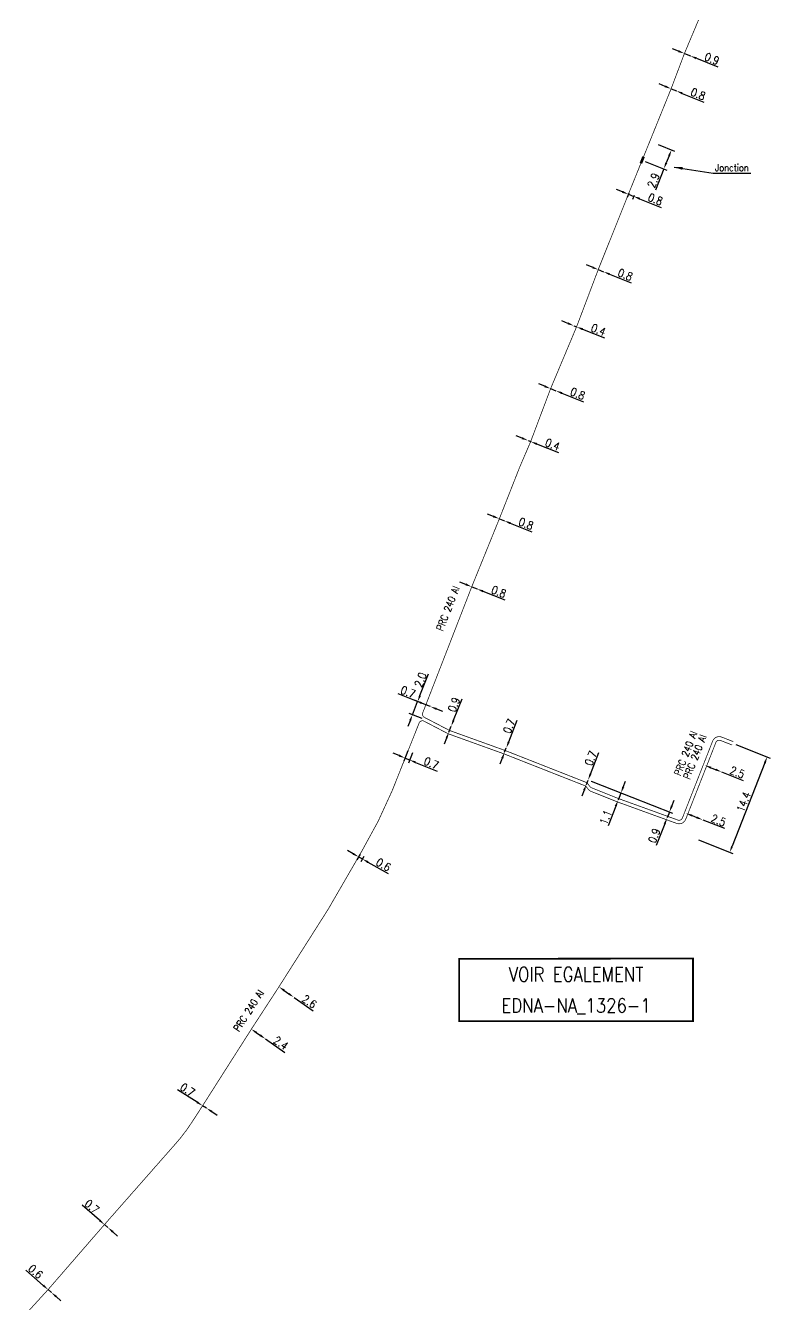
# Model space of a CAD drawing. Header units: millimetres. Extents: x 184004 to 185003, y 127000 to 127739.
# Drawn here: x 184818.9 to 184923.5, y 126999.9 to 127180.5 of the extents above; entities that cross this region are included whole.
import ezdxf
from ezdxf.enums import TextEntityAlignment as Align

# ---------------------------------------------------------------- set-up
doc = ezdxf.new("R2010")
doc.units = ezdxf.units.MM
doc.header["$PDMODE"] = 34
doc.layers.get('0').update_dxf_attribs({"linetype": 'CONTINUOUS'})
doc.layers.get('Defpoints').update_dxf_attribs({"linetype": 'CONTINUOUS'})
for name, color, linetype in [('M_120', 5, 'M_ST_13'), ('M_300', 7, 'CONTINUOUS'), ('M_930', 7, 'CONTINUOUS')]:
    doc.layers.add(name, color=color, linetype=linetype)
doc.styles.get("Standard").update_dxf_attribs({"font": 'romans.shx', "width": 0.85})
doc.linetypes.add('M_ST_13', pattern='A,5,-0.3,["oo",Standard,S=1.5,R=0,X=0,Y=-0.5],-3', length=8.3)
doc.dimstyles.get("Standard").update_dxf_attribs({"dimtxt": 1.5, "dimasz": 1.2, "dimexe": 0.625, "dimexo": 0.625, "dimgap": 0.25, "dimtad": 1, "dimdec": 1, "dimzin": 0, "dimdsep": 46, "dimtxsty": 'Standard', "dimcen": -0.5, "dimadec": 0, "dimazin": 0, "dimtfac": 1, "dimtdec": 1, "dimtmove": 0, "dimatfit": 3, "dimfxl": 1, "dimtolj": 1, "dimtzin": 0, "dimarcsym": 0})

# ---------------------------------------------------------------- blocks, each defined once
blk = doc.blocks.new('*D17')
at = {"layer": 'Defpoints', "color": 0, "linetype": 'Continuous', "transparency": 16777216}
for p in [(184822.07, 127002.86), (184822.53, 127002.46), (184822.53, 127002.46)]:
    blk.add_point(p, dxfattribs=at)
at = {"layer": 'M_120', "color": 0, "linetype": 'Continuous', "lineweight": -2, "transparency": 16777216}
for p, q in [((184821.4, 127003.45), (184818.93, 127005.6)), ((184822.53, 127002.46), (184822.07, 127002.86)), ((184823.21, 127001.87), (184823.88, 127001.28))]:
    blk.add_line(p, q, dxfattribs=at)
at = {"layer": 'M_120', "color": 0, "linetype": 'Continuous', "transparency": 16777216}
for points in [[(184821.5, 127003.56), (184821.3, 127003.33), (184822.07, 127002.86)], [(184823.3, 127001.98), (184823.11, 127001.76), (184822.53, 127002.46)]]:
    blk.add_solid(points, dxfattribs=at)
at = {"layer": 'M_120', "color": 0, "linetype": 'Continuous', "transparency": 16777216, "insert": (184820.31, 127005.39), "char_height": 1.125, "attachment_point": 5, "rotation": 318.9128}
blk.add_mtext('\\A1;0.6', dxfattribs=at)
blk = doc.blocks.new('*D18')
at = {"layer": 'Defpoints', "color": 0, "linetype": 'Continuous', "transparency": 16777216}
for p in [(184829.99, 127012), (184830.48, 127011.58), (184830.48, 127011.58)]:
    blk.add_point(p, dxfattribs=at)
at = {"layer": 'M_120', "color": 0, "linetype": 'Continuous', "lineweight": -2, "transparency": 16777216}
for p, q in [((184829.31, 127012.6), (184826.84, 127014.75)), ((184830.48, 127011.58), (184829.99, 127012)), ((184831.15, 127010.99), (184831.83, 127010.39))]:
    blk.add_line(p, q, dxfattribs=at)
at = {"layer": 'M_120', "color": 0, "linetype": 'Continuous', "transparency": 16777216}
for points in [[(184829.41, 127012.71), (184829.21, 127012.48), (184829.99, 127012)], [(184831.25, 127011.1), (184831.06, 127010.87), (184830.48, 127011.58)]]:
    blk.add_solid(points, dxfattribs=at)
at = {"layer": 'M_120', "color": 0, "linetype": 'Continuous', "transparency": 16777216, "insert": (184828.23, 127014.53), "char_height": 1.125, "attachment_point": 5, "rotation": 318.9128}
blk.add_mtext('\\A1;0.7', dxfattribs=at)
blk = doc.blocks.new('*D19')
at = {"layer": 'Defpoints', "color": 0, "linetype": 'Continuous', "transparency": 16777216}
for p in [(184843.78, 127028.71), (184844.32, 127028.36), (184844.32, 127028.36)]:
    blk.add_point(p, dxfattribs=at)
at = {"layer": 'M_120', "color": 0, "linetype": 'Continuous', "lineweight": -2, "transparency": 16777216}
for p, q in [((184843.02, 127029.19), (184840.25, 127030.96)), ((184844.32, 127028.36), (184843.78, 127028.71)), ((184845.08, 127027.88), (184845.84, 127027.39))]:
    blk.add_line(p, q, dxfattribs=at)
at = {"layer": 'M_120', "color": 0, "linetype": 'Continuous', "transparency": 16777216}
for points in [[(184843.1, 127029.32), (184842.94, 127029.07), (184843.78, 127028.71)], [(184845.16, 127028), (184845, 127027.75), (184844.32, 127028.36)]]:
    blk.add_solid(points, dxfattribs=at)
at = {"layer": 'M_120', "color": 0, "linetype": 'Continuous', "transparency": 16777216, "insert": (184841.66, 127030.95), "char_height": 1.125, "attachment_point": 5, "rotation": 327.4305}
blk.add_mtext('\\A1;0.7', dxfattribs=at)
blk = doc.blocks.new('*D20')
at = {"layer": 'Defpoints', "color": 0, "linetype": 'Continuous', "transparency": 16777216}
for p in [(184850.63, 127039.47), (184852.61, 127038.1), (184852.61, 127038.1)]:
    blk.add_point(p, dxfattribs=at)
at = {"layer": 'M_120', "color": 0, "linetype": 'Continuous', "lineweight": -2, "transparency": 16777216}
for p, q in [((184851.37, 127038.96), (184851.87, 127038.62)), ((184852.61, 127038.1), (184855.34, 127036.21))]:
    blk.add_line(p, q, dxfattribs=at)
at = {"layer": 'M_120', "color": 0, "linetype": 'Continuous', "transparency": 16777216}
for points in [[(184851.46, 127039.08), (184851.29, 127038.83), (184850.63, 127039.47)], [(184851.95, 127038.74), (184851.78, 127038.49), (184852.61, 127038.1)]]:
    blk.add_solid(points, dxfattribs=at)
at = {"layer": 'M_120', "color": 0, "linetype": 'Continuous', "transparency": 16777216, "insert": (184854.77, 127037.52), "char_height": 1.125, "attachment_point": 5, "rotation": 325.3561}
blk.add_mtext('\\A1;2.4', dxfattribs=at)
blk = doc.blocks.new('*D21')
at = {"layer": 'Defpoints', "color": 0, "linetype": 'Continuous', "transparency": 16777216}
for p in [(184854.5, 127045.42), (184856.63, 127043.93), (184856.63, 127043.93)]:
    blk.add_point(p, dxfattribs=at)
at = {"layer": 'M_120', "color": 0, "linetype": 'Continuous', "lineweight": -2, "transparency": 16777216}
for p, q in [((184855.24, 127044.91), (184855.9, 127044.45)), ((184856.63, 127043.93), (184859.32, 127042.06))]:
    blk.add_line(p, q, dxfattribs=at)
at = {"layer": 'M_120', "color": 0, "linetype": 'Continuous', "transparency": 16777216}
for points in [[(184855.33, 127045.03), (184855.15, 127044.78), (184854.5, 127045.42)], [(184855.98, 127044.57), (184855.81, 127044.33), (184856.63, 127043.93)]]:
    blk.add_solid(points, dxfattribs=at)
at = {"layer": 'M_120', "color": 0, "linetype": 'Continuous', "transparency": 16777216, "insert": (184858.78, 127043.35), "char_height": 1.125, "attachment_point": 5, "rotation": 325.0631}
blk.add_mtext('\\A1;2.6', dxfattribs=at)
blk = doc.blocks.new('*D22')
at = {"layer": 'Defpoints', "color": 0, "linetype": 'Continuous', "transparency": 16777216}
for p in [(184866.13, 127064.46), (184866.22, 127063.4), (184866.65, 127064.17)]:
    blk.add_point(p, dxfattribs=at)
at = {"layer": 'M_120', "color": 0, "linetype": 'Continuous', "lineweight": -2, "transparency": 16777216}
for p, q in [((184864.91, 127064.13), (184864.13, 127064.58)), ((184865.9, 127064.05), (184865.47, 127063.28)), ((184865.7, 127063.69), (184866.22, 127063.4)), ((184866.42, 127063.76), (184865.99, 127062.99)), ((184867, 127062.95), (184869.86, 127061.34))]:
    blk.add_line(p, q, dxfattribs=at)
at = {"layer": 'M_120', "color": 0, "linetype": 'Continuous', "transparency": 16777216}
for points in [[(184864.99, 127064.26), (184864.84, 127064), (184865.7, 127063.69)], [(184867.08, 127063.08), (184866.93, 127062.82), (184866.22, 127063.4)]]:
    blk.add_solid(points, dxfattribs=at)
at = {"layer": 'M_120', "color": 0, "linetype": 'Continuous', "transparency": 16777216, "insert": (184869.19, 127062.58), "char_height": 1.125, "attachment_point": 5, "rotation": 330.5474}
blk.add_mtext('\\A1;0.6', dxfattribs=at)
blk = doc.blocks.new('*D23')
at = {"layer": 'Defpoints', "color": 0, "linetype": 'Continuous', "transparency": 16777216}
for p in [(184872.81, 127079.02), (184873.46, 127078.75), (184872.86, 127077.31)]:
    blk.add_point(p, dxfattribs=at)
at = {"layer": 'M_120', "color": 0, "linetype": 'Continuous', "lineweight": -2, "transparency": 16777216}
for p, q in [((184871.39, 127077.92), (184870.55, 127078.27)), ((184872.63, 127078.58), (184872.04, 127077.14)), ((184872.22, 127077.58), (184872.86, 127077.31)), ((184873.28, 127078.31), (184872.69, 127076.88)), ((184873.7, 127076.97), (184876.73, 127075.71))]:
    blk.add_line(p, q, dxfattribs=at)
at = {"layer": 'M_120', "color": 0, "linetype": 'Continuous', "transparency": 16777216}
for points in [[(184871.44, 127078.06), (184871.33, 127077.78), (184872.22, 127077.58)], [(184873.75, 127077.11), (184873.64, 127076.83), (184872.86, 127077.31)]]:
    blk.add_solid(points, dxfattribs=at)
at = {"layer": 'M_120', "color": 0, "linetype": 'Continuous', "transparency": 16777216, "insert": (184875.91, 127076.86), "char_height": 1.125, "attachment_point": 5, "rotation": 337.5393}
blk.add_mtext('\\A1;0.7', dxfattribs=at)
blk = doc.blocks.new('*D24')
at = {"layer": 'Defpoints', "color": 0, "linetype": 'Continuous', "transparency": 16777216}
for p in [(184875.15, 127085.07), (184875.8, 127084.81), (184875.8, 127084.81)]:
    blk.add_point(p, dxfattribs=at)
at = {"layer": 'M_120', "color": 0, "linetype": 'Continuous', "lineweight": -2, "transparency": 16777216}
for p, q in [((184874.31, 127085.4), (184871.26, 127086.6)), ((184875.8, 127084.81), (184875.15, 127085.07)), ((184876.63, 127084.48), (184877.47, 127084.15))]:
    blk.add_line(p, q, dxfattribs=at)
at = {"layer": 'M_120', "color": 0, "linetype": 'Continuous', "transparency": 16777216}
for points in [[(184874.36, 127085.54), (184874.25, 127085.26), (184875.15, 127085.07)], [(184876.69, 127084.62), (184876.58, 127084.34), (184875.8, 127084.81)]]:
    blk.add_solid(points, dxfattribs=at)
at = {"layer": 'M_120', "color": 0, "linetype": 'Continuous', "transparency": 16777216, "insert": (184872.64, 127086.86), "char_height": 1.125, "attachment_point": 5, "rotation": 338.4419}
blk.add_mtext('\\A1;0.7', dxfattribs=at)
blk = doc.blocks.new('*D25')
at = {"layer": 'Defpoints', "color": 0, "linetype": 'Continuous', "transparency": 16777216}
for p in [(184873.99, 127085.52), (184875.8, 127084.81), (184875.06, 127082.95)]:
    blk.add_point(p, dxfattribs=at)
at = {"layer": 'M_120', "color": 0, "linetype": 'Continuous', "lineweight": -2, "transparency": 16777216}
for p, q in [((184874.32, 127086.36), (184875.53, 127089.41)), ((184873.26, 127083.66), (184873.99, 127085.52)), ((184875.36, 127084.98), (184873.56, 127085.69)), ((184872.93, 127082.82), (184872.6, 127081.99)), ((184874.63, 127083.12), (184872.82, 127083.83))]:
    blk.add_line(p, q, dxfattribs=at)
at = {"layer": 'M_120', "color": 0, "linetype": 'Continuous', "transparency": 16777216}
for points in [[(184874.18, 127086.41), (184874.46, 127086.3), (184873.99, 127085.52)], [(184872.79, 127082.88), (184873.07, 127082.77), (184873.26, 127083.66)]]:
    blk.add_solid(points, dxfattribs=at)
at = {"layer": 'M_120', "color": 0, "linetype": 'Continuous', "transparency": 16777216, "insert": (184874.39, 127088.58), "char_height": 1.125, "attachment_point": 5, "rotation": 68.4419}
blk.add_mtext('\\A1;2.0', dxfattribs=at)
blk = doc.blocks.new('*D26')
at = {"layer": 'Defpoints', "color": 0, "linetype": 'Continuous', "transparency": 16777216}
for p in [(184878.38, 127081.22), (184878.71, 127082.06), (184878.71, 127082.06)]:
    blk.add_point(p, dxfattribs=at)
at = {"layer": 'M_120', "color": 0, "linetype": 'Continuous', "lineweight": -2, "transparency": 16777216}
for p, q in [((184879.04, 127082.89), (184880.23, 127085.9)), ((184878.38, 127081.22), (184878.71, 127082.06)), ((184878.05, 127080.38), (184877.72, 127079.55))]:
    blk.add_line(p, q, dxfattribs=at)
at = {"layer": 'M_120', "color": 0, "linetype": 'Continuous', "transparency": 16777216}
for points in [[(184878.9, 127082.95), (184879.18, 127082.84), (184878.71, 127082.06)], [(184877.91, 127080.44), (184878.19, 127080.33), (184878.38, 127081.22)]]:
    blk.add_solid(points, dxfattribs=at)
at = {"layer": 'M_120', "color": 0, "linetype": 'Continuous', "transparency": 16777216, "insert": (184879.1, 127085.09), "char_height": 1.125, "attachment_point": 5, "rotation": 68.4419}
blk.add_mtext('\\A1;0.9', dxfattribs=at)
blk = doc.blocks.new('*D27')
at = {"layer": 'Defpoints', "color": 0, "linetype": 'Continuous', "transparency": 16777216}
for p in [(184886.45, 127079), (184886.45, 127079), (184886.21, 127078.39)]:
    blk.add_point(p, dxfattribs=at)
at = {"layer": 'M_120', "color": 0, "linetype": 'Continuous', "lineweight": -2, "transparency": 16777216}
for p, q in [((184886.78, 127079.84), (184887.98, 127082.89)), ((184886.21, 127078.39), (184886.45, 127079)), ((184885.88, 127077.56), (184885.55, 127076.72))]:
    blk.add_line(p, q, dxfattribs=at)
at = {"layer": 'M_120', "color": 0, "linetype": 'Continuous', "transparency": 16777216}
for points in [[(184886.64, 127079.89), (184886.92, 127079.78), (184886.45, 127079)], [(184885.74, 127077.61), (184886.02, 127077.5), (184886.21, 127078.39)]]:
    blk.add_solid(points, dxfattribs=at)
at = {"layer": 'M_120', "color": 0, "linetype": 'Continuous', "transparency": 16777216, "insert": (184886.85, 127082.06), "char_height": 1.125, "attachment_point": 5, "rotation": 68.5256}
blk.add_mtext('\\A1;0.7', dxfattribs=at)
blk = doc.blocks.new('*D28')
at = {"layer": 'Defpoints', "color": 0, "linetype": 'Continuous', "transparency": 16777216}
for p in [(184911.71, 127069.81), (184914.04, 127068.89), (184914.04, 127068.89)]:
    blk.add_point(p, dxfattribs=at)
at = {"layer": 'M_120', "color": 0, "linetype": 'Continuous', "lineweight": -2, "transparency": 16777216}
for p, q in [((184912.55, 127069.48), (184913.2, 127069.22)), ((184914.04, 127068.89), (184917.09, 127067.7))]:
    blk.add_line(p, q, dxfattribs=at)
at = {"layer": 'M_120', "color": 0, "linetype": 'Continuous', "transparency": 16777216}
for points in [[(184912.61, 127069.62), (184912.5, 127069.34), (184911.71, 127069.81)], [(184913.26, 127069.36), (184913.15, 127069.08), (184914.04, 127068.89)]]:
    blk.add_solid(points, dxfattribs=at)
at = {"layer": 'M_120', "color": 0, "linetype": 'Continuous', "transparency": 16777216, "insert": (184916.26, 127068.83), "char_height": 1.125, "attachment_point": 5, "rotation": 338.5745}
blk.add_mtext('\\A1;2.5', dxfattribs=at)
blk = doc.blocks.new('*D29')
at = {"layer": 'Defpoints', "color": 0, "linetype": 'Continuous', "transparency": 16777216}
for p in [(184914.36, 127076.55), (184916.69, 127075.63), (184916.69, 127075.63)]:
    blk.add_point(p, dxfattribs=at)
at = {"layer": 'M_120', "color": 0, "linetype": 'Continuous', "lineweight": -2, "transparency": 16777216}
for p, q in [((184915.2, 127076.22), (184915.85, 127075.96)), ((184916.69, 127075.63), (184919.74, 127074.43))]:
    blk.add_line(p, q, dxfattribs=at)
at = {"layer": 'M_120', "color": 0, "linetype": 'Continuous', "transparency": 16777216}
for points in [[(184915.25, 127076.36), (184915.14, 127076.08), (184914.36, 127076.55)], [(184915.9, 127076.1), (184915.79, 127075.82), (184916.69, 127075.63)]]:
    blk.add_solid(points, dxfattribs=at)
at = {"layer": 'M_120', "color": 0, "linetype": 'Continuous', "transparency": 16777216, "insert": (184918.9, 127075.57), "char_height": 1.125, "attachment_point": 5, "rotation": 338.5745}
blk.add_mtext('\\A1;2.5', dxfattribs=at)
blk = doc.blocks.new('*D30')
at = {"layer": 'Defpoints', "color": 0, "linetype": 'Continuous', "transparency": 16777216}
for p in [(184918.26, 127079.64), (184913, 127066.24), (184917.84, 127064.34)]:
    blk.add_point(p, dxfattribs=at)
at = {"layer": 'M_120', "color": 0, "linetype": 'Continuous', "lineweight": -2, "transparency": 16777216}
for p, q in [((184918.7, 127079.47), (184923.54, 127077.57)), ((184922.77, 127076.91), (184918.17, 127065.18)), ((184913.44, 127066.07), (184918.28, 127064.17))]:
    blk.add_line(p, q, dxfattribs=at)
at = {"layer": 'M_120', "color": 0, "linetype": 'Continuous', "transparency": 16777216}
for points in [[(184922.63, 127076.96), (184922.91, 127076.85), (184923.1, 127077.75)], [(184918.03, 127065.23), (184918.31, 127065.12), (184917.84, 127064.34)]]:
    blk.add_solid(points, dxfattribs=at)
at = {"layer": 'M_120', "color": 0, "linetype": 'Continuous', "transparency": 16777216, "insert": (184919.8, 127071.4), "char_height": 1.125, "attachment_point": 5, "rotation": 68.5745}
blk.add_mtext('\\A1;14.4', dxfattribs=at)
blk = doc.blocks.new('*D31')
at = {"layer": 'Defpoints', "color": 0, "linetype": 'Continuous', "transparency": 16777216}
for p in [(184881.59, 127101.65), (184882.33, 127101.35), (184882.33, 127101.35)]:
    blk.add_point(p, dxfattribs=at)
at = {"layer": 'M_120', "color": 0, "linetype": 'Continuous', "lineweight": -2, "transparency": 16777216}
for p, q in [((184880.75, 127101.98), (184879.91, 127102.31)), ((184881.59, 127101.65), (184882.33, 127101.35)), ((184883.17, 127101.02), (184886.22, 127099.82))]:
    blk.add_line(p, q, dxfattribs=at)
at = {"layer": 'M_120', "color": 0, "linetype": 'Continuous', "transparency": 16777216}
for points in [[(184880.81, 127102.12), (184880.7, 127101.84), (184881.59, 127101.65)], [(184883.23, 127101.16), (184883.11, 127100.88), (184882.33, 127101.35)]]:
    blk.add_solid(points, dxfattribs=at)
at = {"layer": 'M_120', "color": 0, "linetype": 'Continuous', "transparency": 16777216, "insert": (184885.39, 127100.95), "char_height": 1.125, "attachment_point": 5, "rotation": 338.4419}
blk.add_mtext('\\A1;0.8', dxfattribs=at)
blk = doc.blocks.new('*D32')
at = {"layer": 'Defpoints', "color": 0, "linetype": 'Continuous', "transparency": 16777216}
for p in [(184885.47, 127111.21), (184886.17, 127110.93), (184886.17, 127110.93)]:
    blk.add_point(p, dxfattribs=at)
at = {"layer": 'M_120', "color": 0, "linetype": 'Continuous', "lineweight": -2, "transparency": 16777216}
for p, q in [((184884.64, 127111.54), (184883.8, 127111.88)), ((184885.47, 127111.21), (184886.17, 127110.93)), ((184887, 127110.59), (184890.05, 127109.37))]:
    blk.add_line(p, q, dxfattribs=at)
at = {"layer": 'M_120', "color": 0, "linetype": 'Continuous', "transparency": 16777216}
for points in [[(184884.69, 127111.68), (184884.58, 127111.4), (184885.47, 127111.21)], [(184887.06, 127110.73), (184886.95, 127110.45), (184886.17, 127110.93)]]:
    blk.add_solid(points, dxfattribs=at)
at = {"layer": 'M_120', "color": 0, "linetype": 'Continuous', "transparency": 16777216, "insert": (184889.22, 127110.51), "char_height": 1.125, "attachment_point": 5, "rotation": 338.1672}
blk.add_mtext('\\A1;0.8', dxfattribs=at)
blk = doc.blocks.new('*D33')
at = {"layer": 'Defpoints', "color": 0, "linetype": 'Continuous', "transparency": 16777216}
for p in [(184892.67, 127129.5), (184893.42, 127129.2), (184893.42, 127129.2)]:
    blk.add_point(p, dxfattribs=at)
at = {"layer": 'M_120', "color": 0, "linetype": 'Continuous', "lineweight": -2, "transparency": 16777216}
for p, q in [((184891.84, 127129.83), (184891, 127130.17)), ((184892.67, 127129.5), (184893.42, 127129.2)), ((184894.25, 127128.87), (184897.3, 127127.65))]:
    blk.add_line(p, q, dxfattribs=at)
at = {"layer": 'M_120', "color": 0, "linetype": 'Continuous', "transparency": 16777216}
for points in [[(184891.89, 127129.97), (184891.78, 127129.69), (184892.67, 127129.5)], [(184894.31, 127129.01), (184894.2, 127128.73), (184893.42, 127129.2)]]:
    blk.add_solid(points, dxfattribs=at)
at = {"layer": 'M_120', "color": 0, "linetype": 'Continuous', "transparency": 16777216, "insert": (184896.47, 127128.79), "char_height": 1.125, "attachment_point": 5, "rotation": 338.2056}
blk.add_mtext('\\A1;0.8', dxfattribs=at)
blk = doc.blocks.new('*D34')
at = {"layer": 'Defpoints', "color": 0, "linetype": 'Continuous', "transparency": 16777216}
for p in [(184895.94, 127138.34), (184896.32, 127138.19), (184896.32, 127138.19)]:
    blk.add_point(p, dxfattribs=at)
at = {"layer": 'M_120', "color": 0, "linetype": 'Continuous', "lineweight": -2, "transparency": 16777216}
for p, q in [((184895.11, 127138.68), (184894.27, 127139.01)), ((184895.94, 127138.34), (184896.32, 127138.19)), ((184897.15, 127137.86), (184900.24, 127136.63))]:
    blk.add_line(p, q, dxfattribs=at)
at = {"layer": 'M_120', "color": 0, "linetype": 'Continuous', "transparency": 16777216}
for points in [[(184895.16, 127138.82), (184895.05, 127138.54), (184895.94, 127138.34)], [(184897.21, 127138), (184897.1, 127137.72), (184896.32, 127138.19)]]:
    blk.add_solid(points, dxfattribs=at)
at = {"layer": 'M_120', "color": 0, "linetype": 'Continuous', "transparency": 16777216, "insert": (184899.39, 127137.77), "char_height": 1.125, "attachment_point": 5, "rotation": 338.2056}
blk.add_mtext('\\A1;0.4', dxfattribs=at)
blk = doc.blocks.new('*D35')
at = {"layer": 'Defpoints', "color": 0, "linetype": 'Continuous', "transparency": 16777216}
for p in [(184899.36, 127146.23), (184900.11, 127145.93), (184900.11, 127145.93)]:
    blk.add_point(p, dxfattribs=at)
at = {"layer": 'M_120', "color": 0, "linetype": 'Continuous', "lineweight": -2, "transparency": 16777216}
for p, q in [((184898.53, 127146.56), (184897.69, 127146.89)), ((184899.36, 127146.23), (184900.11, 127145.93)), ((184900.94, 127145.59), (184903.99, 127144.38))]:
    blk.add_line(p, q, dxfattribs=at)
at = {"layer": 'M_120', "color": 0, "linetype": 'Continuous', "transparency": 16777216}
for points in [[(184898.58, 127146.7), (184898.47, 127146.42), (184899.36, 127146.23)], [(184901, 127145.73), (184900.89, 127145.46), (184900.11, 127145.93)]]:
    blk.add_solid(points, dxfattribs=at)
at = {"layer": 'M_120', "color": 0, "linetype": 'Continuous', "transparency": 16777216, "insert": (184903.16, 127145.52), "char_height": 1.125, "attachment_point": 5, "rotation": 338.2149}
blk.add_mtext('\\A1;0.8', dxfattribs=at)
blk = doc.blocks.new('*D36')
at = {"layer": 'Defpoints', "color": 0, "linetype": 'Continuous', "transparency": 16777216}
for p in [(184903.83, 127157.4), (184904.34, 127156.53), (184904.57, 127157.11)]:
    blk.add_point(p, dxfattribs=at)
at = {"layer": 'M_120', "color": 0, "linetype": 'Continuous', "lineweight": -2, "transparency": 16777216}
for p, q in [((184902.77, 127157.16), (184901.93, 127157.5)), ((184903.66, 127156.97), (184903.43, 127156.39)), ((184903.6, 127156.83), (184904.34, 127156.53)), ((184904.4, 127156.67), (184904.17, 127156.1)), ((184905.18, 127156.2), (184908.22, 127154.98))]:
    blk.add_line(p, q, dxfattribs=at)
at = {"layer": 'M_120', "color": 0, "linetype": 'Continuous', "transparency": 16777216}
for points in [[(184902.82, 127157.3), (184902.71, 127157.02), (184903.6, 127156.83)], [(184905.24, 127156.34), (184905.12, 127156.06), (184904.34, 127156.53)]]:
    blk.add_solid(points, dxfattribs=at)
at = {"layer": 'M_120', "color": 0, "linetype": 'Continuous', "transparency": 16777216, "insert": (184907.4, 127156.12), "char_height": 1.125, "attachment_point": 5, "rotation": 338.2149}
blk.add_mtext('\\A1;0.8', dxfattribs=at)
blk = doc.blocks.new('*D37')
at = {"layer": 'Defpoints', "color": 0, "linetype": 'Continuous', "transparency": 16777216}
for p in [(184907.32, 127163.98), (184909.65, 127163.05), (184905.54, 127161.63)]:
    blk.add_point(p, dxfattribs=at)
at = {"layer": 'M_120', "color": 0, "linetype": 'Continuous', "lineweight": -2, "transparency": 16777216}
for p, q in [((184907.76, 127163.81), (184910.08, 127162.88)), ((184909.31, 127162.22), (184908.92, 127161.24)), ((184905.97, 127161.45), (184909.02, 127160.23)), ((184908.59, 127160.41), (184907.39, 127157.4))]:
    blk.add_line(p, q, dxfattribs=at)
at = {"layer": 'M_120', "color": 0, "linetype": 'Continuous', "transparency": 16777216}
for points in [[(184909.17, 127162.27), (184909.45, 127162.16), (184909.65, 127163.05)], [(184908.78, 127161.3), (184909.06, 127161.19), (184908.59, 127160.41)]]:
    blk.add_solid(points, dxfattribs=at)
at = {"layer": 'M_120', "color": 0, "linetype": 'Continuous', "transparency": 16777216, "insert": (184907.12, 127158.77), "char_height": 1.125, "attachment_point": 5, "rotation": 68.2149}
blk.add_mtext('\\A1;2.9', dxfattribs=at)
blk = doc.blocks.new('*D38')
at = {"layer": 'Defpoints', "color": 0, "linetype": 'Continuous', "transparency": 16777216}
for p in [(184909.6, 127171.65), (184910.34, 127171.35), (184910.34, 127171.35)]:
    blk.add_point(p, dxfattribs=at)
at = {"layer": 'M_120', "color": 0, "linetype": 'Continuous', "lineweight": -2, "transparency": 16777216}
for p, q in [((184908.76, 127171.99), (184907.93, 127172.34)), ((184909.6, 127171.65), (184910.34, 127171.35)), ((184911.17, 127171.01), (184914.2, 127169.77))]:
    blk.add_line(p, q, dxfattribs=at)
at = {"layer": 'M_120', "color": 0, "linetype": 'Continuous', "transparency": 16777216}
for points in [[(184908.82, 127172.13), (184908.71, 127171.86), (184909.6, 127171.65)], [(184911.23, 127171.15), (184911.11, 127170.87), (184910.34, 127171.35)]]:
    blk.add_solid(points, dxfattribs=at)
at = {"layer": 'M_120', "color": 0, "linetype": 'Continuous', "transparency": 16777216, "insert": (184913.39, 127170.91), "char_height": 1.125, "attachment_point": 5, "rotation": 337.7307}
blk.add_mtext('\\A1;0.8', dxfattribs=at)
blk = doc.blocks.new('*D39')
at = {"layer": 'Defpoints', "color": 0, "linetype": 'Continuous', "transparency": 16777216}
for p in [(184911.47, 127176.61), (184912.31, 127176.27), (184912.31, 127176.27)]:
    blk.add_point(p, dxfattribs=at)
at = {"layer": 'M_120', "color": 0, "linetype": 'Continuous', "lineweight": -2, "transparency": 16777216}
for p, q in [((184910.64, 127176.94), (184909.8, 127177.28)), ((184911.47, 127176.61), (184912.31, 127176.27)), ((184913.15, 127175.94), (184916.15, 127174.74))]:
    blk.add_line(p, q, dxfattribs=at)
at = {"layer": 'M_120', "color": 0, "linetype": 'Continuous', "transparency": 16777216}
for points in [[(184910.69, 127177.08), (184910.58, 127176.8), (184911.47, 127176.61)], [(184913.2, 127176.08), (184913.09, 127175.8), (184912.31, 127176.27)]]:
    blk.add_solid(points, dxfattribs=at)
at = {"layer": 'M_120', "color": 0, "linetype": 'Continuous', "transparency": 16777216, "insert": (184915.34, 127175.87), "char_height": 1.125, "attachment_point": 5, "rotation": 338.1613}
blk.add_mtext('\\A1;0.9', dxfattribs=at)
blk = doc.blocks.new('*D40')
at = {"layer": 'Defpoints', "color": 0, "linetype": 'Continuous', "transparency": 16777216}
for p in [(184889.5, 127122.21), (184889.5, 127122.21), (184889.87, 127122.06)]:
    blk.add_point(p, dxfattribs=at)
at = {"layer": 'M_120', "color": 0, "linetype": 'Continuous', "lineweight": -2, "transparency": 16777216}
for p, q in [((184888.66, 127122.54), (184887.82, 127122.87)), ((184889.5, 127122.21), (184889.87, 127122.06)), ((184890.71, 127121.73), (184893.8, 127120.51))]:
    blk.add_line(p, q, dxfattribs=at)
at = {"layer": 'M_120', "color": 0, "linetype": 'Continuous', "transparency": 16777216}
for points in [[(184888.72, 127122.68), (184888.61, 127122.4), (184889.5, 127122.21)], [(184890.76, 127121.87), (184890.65, 127121.59), (184889.87, 127122.06)]]:
    blk.add_solid(points, dxfattribs=at)
at = {"layer": 'M_120', "color": 0, "linetype": 'Continuous', "transparency": 16777216, "insert": (184892.95, 127121.65), "char_height": 1.125, "attachment_point": 5, "rotation": 338.4956}
blk.add_mtext('\\A1;0.4', dxfattribs=at)
blk = doc.blocks.new('M_300_03')
at = {"color": 0, "linetype": 'Continuous'}
blk.add_solid([(-0.5, 0.1875), (-0.5, -0.1875), (0.5, 0.1875), (0.5, -0.1875)], dxfattribs=at)
at = {"color": 0, "linetype": 'Continuous', "width": 0.75, "flags": 3}
for tag, p in [('DEF_LEG', (0, -5)), ('DEF_COUP', (0, -7.5)), ('DEF_TYPE', (0, -10))]:
    blk.add_attdef(tag, text='', height=1.2, dxfattribs=at).set_placement(p, align=Align.MIDDLE)
blk = doc.blocks.new('*D63')
at = {"layer": 'Defpoints', "color": 0, "linetype": 'Continuous', "transparency": 16777216}
for p in [(184897.94, 127074.48), (184902.15, 127071.64), (184902.55, 127072.66)]:
    blk.add_point(p, dxfattribs=at)
at = {"layer": 'M_120', "color": 0, "linetype": 'Continuous', "lineweight": -2, "transparency": 16777216}
for p, q in [((184898.37, 127074.31), (184902.99, 127072.49)), ((184902.88, 127073.5), (184903.21, 127074.34)), ((184902.55, 127072.66), (184902.15, 127071.64)), ((184901.82, 127070.8), (184900.74, 127068.05))]:
    blk.add_line(p, q, dxfattribs=at)
at = {"layer": 'M_120', "color": 0, "linetype": 'Continuous', "transparency": 16777216}
for points in [[(184902.74, 127073.56), (184903.02, 127073.45), (184902.55, 127072.66)], [(184901.68, 127070.86), (184901.96, 127070.75), (184902.15, 127071.64)]]:
    blk.add_solid(points, dxfattribs=at)
at = {"layer": 'M_120', "color": 0, "linetype": 'Continuous', "transparency": 16777216, "insert": (184900.4, 127069.24), "char_height": 1.125, "attachment_point": 5, "rotation": 68.5273}
blk.add_mtext('\\A1;1.1', dxfattribs=at)
blk = doc.blocks.new('*D64')
at = {"layer": 'Defpoints', "color": 0, "linetype": 'Continuous', "transparency": 16777216}
for p in [(184897.94, 127074.48), (184909.36, 127069.99), (184909.03, 127069.15)]:
    blk.add_point(p, dxfattribs=at)
at = {"layer": 'M_120', "color": 0, "linetype": 'Continuous', "lineweight": -2, "transparency": 16777216}
for p, q in [((184898.37, 127074.31), (184909.79, 127069.82)), ((184909.69, 127070.82), (184910.02, 127071.66)), ((184909.36, 127069.99), (184909.03, 127069.15)), ((184908.7, 127068.31), (184907.52, 127065.3))]:
    blk.add_line(p, q, dxfattribs=at)
at = {"layer": 'M_120', "color": 0, "linetype": 'Continuous', "transparency": 16777216}
for points in [[(184909.55, 127070.88), (184909.83, 127070.77), (184909.36, 127069.99)], [(184908.56, 127068.37), (184908.84, 127068.26), (184909.03, 127069.15)]]:
    blk.add_solid(points, dxfattribs=at)
at = {"layer": 'M_120', "color": 0, "linetype": 'Continuous', "transparency": 16777216, "insert": (184907.24, 127066.66), "char_height": 1.125, "attachment_point": 5, "rotation": 68.5273}
blk.add_mtext('\\A1;0.9', dxfattribs=at)
blk = doc.blocks.new('*D65')
at = {"layer": 'Defpoints', "color": 0, "linetype": 'Continuous', "transparency": 16777216}
for p in [(184897.7, 127073.88), (184897.94, 127074.48), (184897.94, 127074.48)]:
    blk.add_point(p, dxfattribs=at)
at = {"layer": 'M_120', "color": 0, "linetype": 'Continuous', "lineweight": -2, "transparency": 16777216}
for p, q in [((184898.26, 127075.32), (184899.45, 127078.37)), ((184897.7, 127073.88), (184897.94, 127074.48)), ((184898.14, 127073.7), (184898.14, 127073.7)), ((184898.37, 127074.31), (184898.37, 127074.31)), ((184897.37, 127073.04), (184897.05, 127072.2))]:
    blk.add_line(p, q, dxfattribs=at)
at = {"layer": 'M_120', "color": 0, "linetype": 'Continuous', "transparency": 16777216}
for points in [[(184898.12, 127075.37), (184898.4, 127075.26), (184897.94, 127074.48)], [(184897.23, 127073.09), (184897.51, 127072.98), (184897.7, 127073.88)]]:
    blk.add_solid(points, dxfattribs=at)
at = {"layer": 'M_120', "color": 0, "linetype": 'Continuous', "transparency": 16777216, "insert": (184898.32, 127077.54), "char_height": 1.125, "attachment_point": 5, "rotation": 68.6838}
blk.add_mtext('\\A1;0.7', dxfattribs=at)

msp = doc.modelspace()

# ---------------------------------------------------------------- linework, layer by layer
at = {"layer": 'M_120', "const_width": 0.1}
for points in [[(184918.35, 127079.88), (184916.72, 127080.52, 0.414214), (184915.43, 127079.95), (184914.13, 127076.64), (184911.39, 127069.67), (184911.19, 127069.15, -0.406467), (184910.55, 127068.86), (184902.24, 127071.87), (184898.42, 127073.4, -0.135767), (184898.2, 127073.56), (184897.96, 127073.89, 0.137173), (184897.53, 127074.21), (184886.3, 127078.63), (184886.3, 127078.63), (184878.48, 127081.45), (184874.93, 127083.3, -0.384016), (184874.7, 127083.93), (184875.15, 127085.07), (184881.59, 127101.65), (184885.47, 127111.21), (184888.38, 127118.6), (184889.87, 127122.06), (184892.67, 127129.5), (184896.32, 127138.19), (184899.36, 127146.23), (184903.83, 127157.4), (184905.54, 127161.63), (184909.6, 127171.65), (184911.47, 127176.61), (184915.15, 127185.35)], [(184918.17, 127079.41), (184916.54, 127080.05, 0.414214), (184915.89, 127079.77), (184914.59, 127076.45), (184911.9, 127069.6), (184911.9, 127069.6), (184911.65, 127068.97, -0.406467), (184910.38, 127068.39), (184902.06, 127071.41), (184898.36, 127072.89, -0.135771), (184897.94, 127073.21), (184897.69, 127073.53, 0.137174), (184897.48, 127073.69), (184886.13, 127078.16), (184886.13, 127078.16), (184878.28, 127080.99), (184874.89, 127082.76, 0.444396), (184874.2, 127082.5), (184872.81, 127079.02), (184870.44, 127073.05), (184868.45, 127068.71), (184866.13, 127064.46), (184861.43, 127056.34), (184854.5, 127045.42), (184850.63, 127039.47), (184843.78, 127028.71), (184842.26, 127026.36), (184841.53, 127025.29), (184840.67, 127024.17), (184839.83, 127023.19), (184829.99, 127012), (184822.07, 127002.86), (184819.46, 127000)]]:
    msp.add_lwpolyline(points, format="xyb", dxfattribs=at)
at = {"layer": 'M_930', "const_width": 0.25}
msp.add_lwpolyline([(184879.83, 127049.34), (184912.67, 127049.41), (184912.67, 127040.6), (184879.83, 127040.6)], close=True, dxfattribs=at)

# ---------------------------------------------------------------- block references
at = {"layer": 'M_300', "rotation": 67.97416030312898}
msp.add_blockref('M_300_03', (184905.54, 127161.63), dxfattribs=at)

# ---------------------------------------------------------------- texts
at = {"layer": 'M_120', "width": 0.85}
for rotation, p in [(68.764, (184878.24, 127098.6)), (68.5745, (184911.65, 127078.24)), (68.5745, (184912.94, 127077.74)), (57.275, (184850.24, 127042.07))]:
    msp.add_text('PRC 240 Al', height=1, rotation=rotation, dxfattribs=at).set_placement(p, align=Align.MIDDLE)
at = {"layer": 'M_300', "insert": (184915.78, 127160.56), "char_height": 1, "attachment_point": 4}
msp.add_mtext('Jonction', dxfattribs=at)
at = {"layer": 'M_930', "width": 0.85}
for s, p in [('VOIR EGALEMENT', (184896.25, 127046.17)), ('EDNA-NA_1326-1', (184896.25, 127041.8))]:
    msp.add_text(s, height=2, dxfattribs=at).set_placement(p, align=Align.CENTER)

# ---------------------------------------------------------------- dimensions: what is measured, and where the dimension line sits
at = {"layer": 'M_120', "linetype": 'Continuous'}
for base, p1, p2, angle, picture, middle in [((184912.31, 127176.27), (184911.47, 127176.61), (184912.31, 127176.27), 158.1613, '*D39', (184915.06, 127175.17)), ((184910.34, 127171.35), (184909.6, 127171.65), (184910.34, 127171.35), 157.7307, '*D38', (184913.1, 127170.22)), ((184909.64565, 127163.05355), (184905.53872, 127161.62578), (184907.32153, 127163.98244), 248.21487, '*D37', (184907.821, 127158.48816)), ((184904.34, 127156.53), (184903.83, 127157.4), (184904.57, 127157.11), 158.2149, '*D36', (184907.12, 127155.42)), ((184900.11, 127145.93), (184899.36, 127146.23), (184900.11, 127145.93), 158.2149, '*D35', (184902.88, 127144.82)), ((184896.32, 127138.19), (184895.94, 127138.34), (184896.32, 127138.19), 158.2056, '*D34', (184899.11, 127137.08)), ((184893.42, 127129.2), (184892.67, 127129.5), (184893.42, 127129.2), 158.2056, '*D33', (184896.19, 127128.09)), ((184889.5, 127122.21), (184889.87, 127122.06), (184889.5, 127122.21), 338.4956, '*D40', (184892.67, 127120.95)), ((184886.1688, 127110.928), (184885.4726, 127111.207), (184886.1688, 127110.928), 158.1672, '*D32', (184888.9437, 127109.8163)), ((184882.33, 127101.35), (184881.59, 127101.65), (184882.33, 127101.35), 158.4419, '*D31', (184885.11, 127100.26)), ((184873.99, 127085.52), (184875.06, 127082.95), (184875.8, 127084.81), 248.4419, '*D25', (184875.09, 127088.3)), ((184875.8, 127084.81), (184875.15, 127085.07), (184875.8, 127084.81), 158.4419, '*D24', (184872.37, 127086.16)), ((184878.71, 127082.06), (184878.38, 127081.22), (184878.71, 127082.06), 248.4419, '*D26', (184879.8, 127084.82)), ((184886.448962, 127078.998966), (184886.211007, 127078.394088), (184886.448962, 127078.998966), 248.525643, '*D27', (184887.543294, 127081.78074)), ((184872.86, 127077.31), (184872.81, 127079.02), (184873.46, 127078.75), 157.5393, '*D23', (184875.63, 127076.17)), ((184897.9357, 127074.4806), (184897.6994, 127073.875), (184897.9357, 127074.4806), 248.6838, '*D65', (184899.0223, 127077.2653)), ((184917.84, 127064.34), (184918.26, 127079.64), (184913, 127066.24), 68.5745, '*D30', (184920.5, 127071.12)), ((184916.69, 127075.63), (184914.36, 127076.55), (184916.69, 127075.63), 158.5745, '*D29', (184918.63, 127074.87)), ((184902.55, 127072.66), (184902.15, 127071.64), (184897.94, 127074.48), 248.5273, '*D63', (184901.1, 127068.97)), ((184909.36, 127069.99), (184909.03, 127069.15), (184897.94, 127074.48), 248.5273, '*D64', (184907.94, 127066.39)), ((184914.04, 127068.89), (184911.71, 127069.81), (184914.04, 127068.89), 158.5745, '*D28', (184915.99, 127068.13)), ((184866.22, 127063.4), (184866.13, 127064.46), (184866.65, 127064.17), 150.5474, '*D22', (184868.82, 127061.93)), ((184856.63, 127043.93), (184854.5, 127045.42), (184856.63, 127043.93), 145.0631, '*D21', (184858.35, 127042.74)), ((184852.61, 127038.1), (184850.63, 127039.47), (184852.61, 127038.1), 145.3561, '*D20', (184854.34, 127036.9)), ((184844.32, 127028.36), (184843.78, 127028.71), (184844.32, 127028.36), 147.4305, '*D19', (184841.26, 127030.32)), ((184830.48, 127011.58), (184829.99, 127012), (184830.48, 127011.58), 138.9128, '*D18', (184827.73, 127013.97)), ((184822.53, 127002.46), (184822.07, 127002.86), (184822.53, 127002.46), 138.9128, '*D17', (184819.82, 127004.82))]:
    dim = msp.add_linear_dim(base=base, p1=p1, p2=p2, angle=angle, dimstyle='Standard', override={"dimscale": 0.75}, dxfattribs=at)
    dim.commit()
    dim.dimension.update_dxf_attribs({"geometry": picture, "text_midpoint": middle, "dimtype": 160})

# ---------------------------------------------------------------- leaders
at = {"layer": 'M_300', "annotation_type": 0, "has_hookline": 1, "hookline_direction": 0, "text_width": 5.02}
msp.add_leader([(184910.02, 127160.63), (184915.53, 127159.81)], dimstyle='Standard', dxfattribs=at)

doc.saveas('drawing.dxf')
